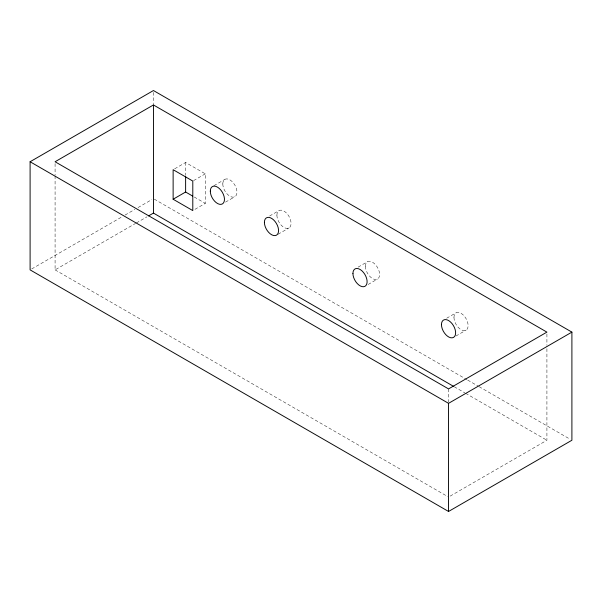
<?xml version="1.0" encoding="UTF-8"?>
<svg xmlns="http://www.w3.org/2000/svg" width="602" height="602" viewBox="0 0 602 602"><rect width="100%" height="100%" fill="white"/><g stroke="black" fill="none" stroke-linecap="round" stroke-linejoin="round"><path stroke-width="0.45" stroke-dasharray="3.01 2.26" d="M174.685 168.801L185.619 162.487L205.29 173.843L205.29 203.378L194.356 209.684M31.725 268.943L121.8 216.938M125.05 215.064L134.788 209.436M138.031 207.562L151.824 199.601M193.581 180.608L205.29 173.843M55.083 175.852L55.083 269.877L135.563 223.417M136.376 222.943L146.948 216.84M213.943 185.679L224.877 179.366M225.517 202.129L234.893 196.719M269.606 216.013L278.974 210.602M278.056 234.261L288.99 227.955M358.137 267.122L367.506 261.712M368.153 284.475L377.522 279.065M446.661 318.24L456.03 312.829M455.902 336.036L466.046 330.174M450.176 496.108L546.917 440.25L546.917 346.225M194.273 197.02L205.29 203.378M154.262 199.134L466.881 379.621M467.694 380.088L478.281 386.198M479.094 386.672L570.275 439.309M454.239 386.747L464.804 392.85M465.624 393.317L546.917 440.25M55.083 269.877L447.737 496.575M546.917 334.005L546.917 345.285M448.55 388.915L448.55 402.076M185.619 162.487L185.619 175.408M153.45 92.415L153.45 103.695M55.083 163.631L55.083 174.911M222.8 183.956A10.016 5.779 60 0 0 233.425 197.17A10.016 5.779 60 0 0 233.425 183.008A10.016 5.779 60 0 0 222.8 183.956M276.897 215.185A10.016 5.779 60 0 0 287.523 228.406A10.016 5.779 60 0 0 287.523 214.237A10.016 5.779 60 0 0 276.897 215.185M365.429 266.302A10.016 5.779 60 0 0 376.054 279.516A10.016 5.779 60 0 0 376.054 265.354A10.016 5.779 60 0 0 365.429 266.302M453.961 317.412A10.016 5.779 60 0 0 464.586 330.626A10.016 5.779 60 0 0 464.586 316.464A10.016 5.779 60 0 0 453.961 317.412"/><path stroke-width="0.9" d="M30.1 161.75L153.45 90.533L571.9 332.123L571.9 440.25L448.55 511.467L30.1 269.877L30.1 161.75L448.55 403.34L571.9 332.123M153.45 104.959L55.083 161.75L448.55 388.915L546.917 332.123L153.45 104.959L153.45 213.085L453.426 386.281M173.128 199.232L192.798 210.587L192.798 181.059L173.128 169.696L173.128 199.232L185.619 192.015L192.7 196.109M148.574 215.907L153.45 213.085M448.55 403.34L448.55 511.467M185.619 176.326L185.619 192.015M210.309 191.165A10.016 5.779 60 0 0 220.926 204.379A10.016 5.779 60 0 0 220.926 190.217A10.016 5.779 60 0 0 210.309 191.165M264.406 222.401A10.016 5.779 60 0 0 275.031 235.615A10.016 5.779 60 0 0 275.031 221.453A10.016 5.779 60 0 0 264.406 222.401M352.938 273.511A10.016 5.779 60 0 0 363.563 286.733A10.016 5.779 60 0 0 363.563 272.563A10.016 5.779 60 0 0 352.938 273.511M441.469 324.628A10.016 5.779 60 0 0 452.087 337.842A10.016 5.779 60 0 0 452.087 323.673A10.016 5.779 60 0 0 441.469 324.628"/></g></svg>
